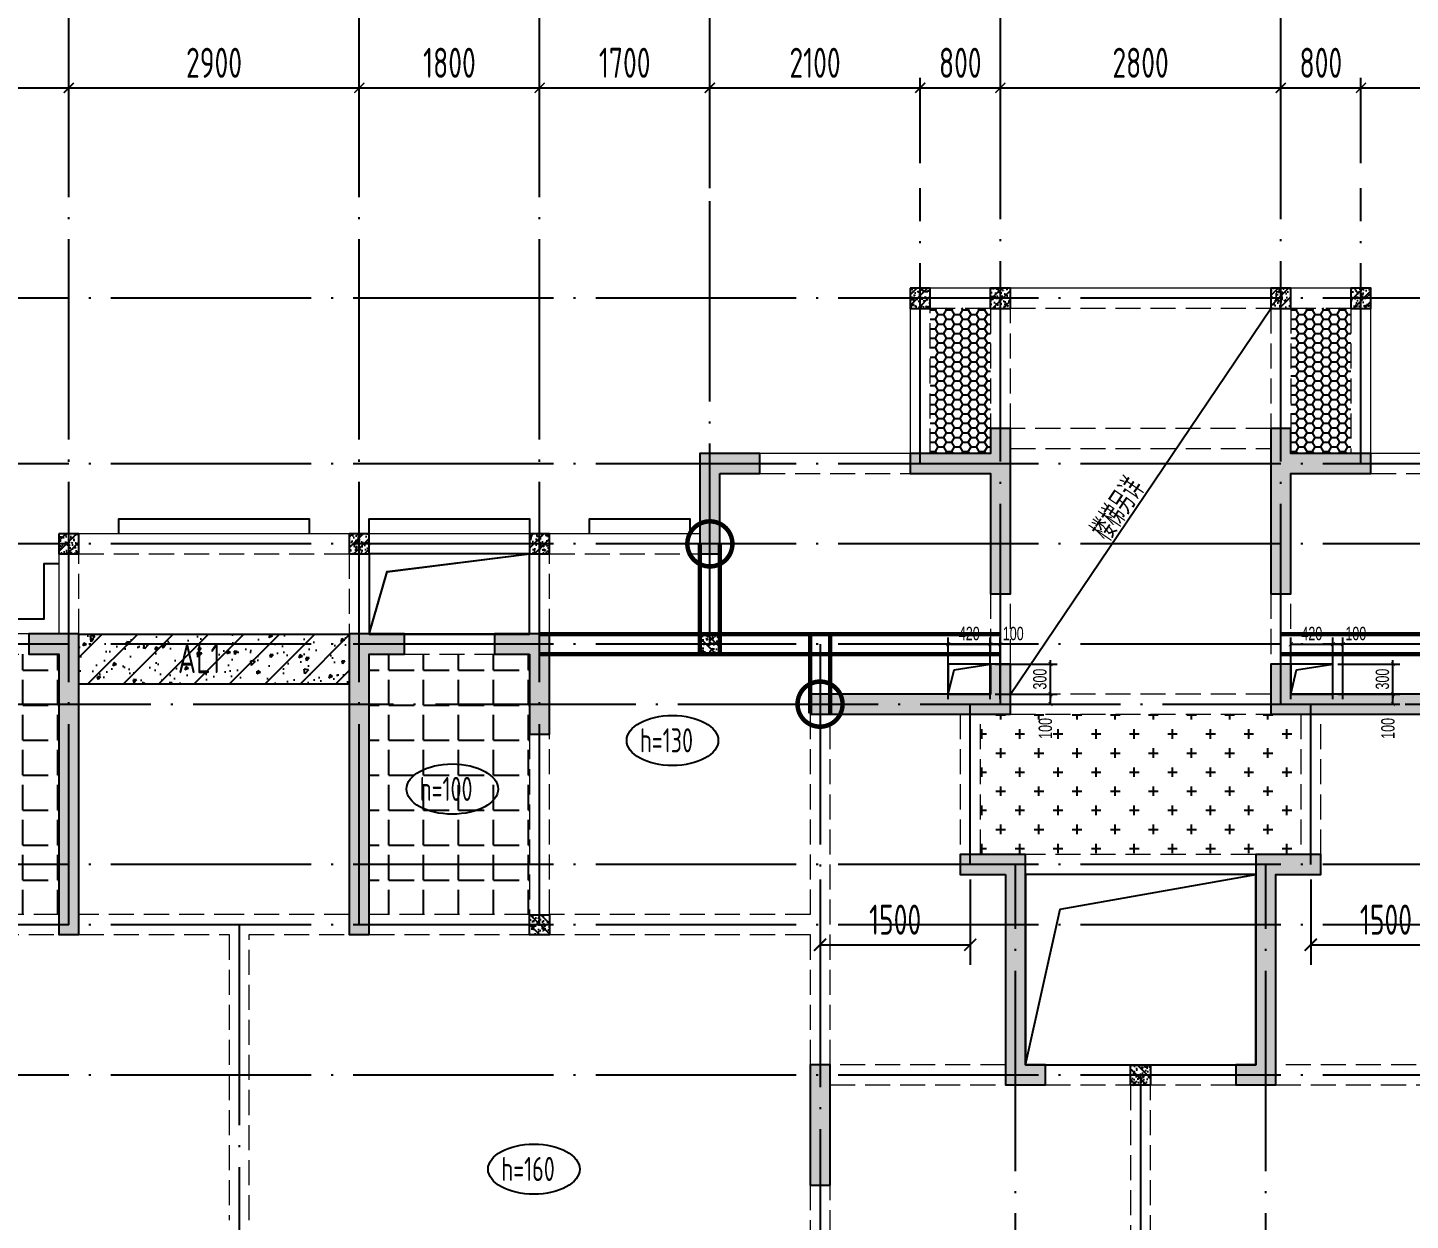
# Model space of a CAD drawing. Extents: x -668857 to 185752, y -270966 to 286822.
# Drawn here: x -177506 to -163702, y -6322 to 5578 of the extents above; entities that cross this region are included whole.
import ezdxf
from ezdxf.enums import TextEntityAlignment as Align

# ---------------------------------------------------------------- set-up
doc = ezdxf.new("R2010")
doc.units = 0
doc.header["$LTSCALE"] = 1000
for name, pattern in [('DASH', [0.35, 0.25, -0.1]), ('DASHED', [0.75, 0.5, -0.25]), ('DOTE', [2.42, 2, -0.2, 0.02, -0.2])]:
    doc.linetypes.add(name, pattern=pattern)
doc.layers.get('0').update_dxf_attribs({"linetype": 'CONTINUOUS'})
doc.layers.get('DEFPOINTS').update_dxf_attribs({"linetype": 'CONTINUOUS'})
doc.layers.add('+公共字体', color=7, linetype='CONTINUOUS', lineweight=20)
for name, color, linetype in [('A-AXIS', 1, 'CONTINUOUS'), ('A-DOTE', 10, 'DOTE'), ('BEAM', 4, 'DASHED'), ('ROOF', 183, 'CONTINUOUS'), ('S-B板填充', 251, 'CONTINUOUS'), ('S-B板标注', 3, 'CONTINUOUS'), ('S-B板配筋号', 7, 'CONTINUOUS'), ('S-C承台编号', 6, 'CONTINUOUS'), ('S-D洞口', 4, 'CONTINUOUS'), ('S-D洞口标注', 3, 'CONTINUOUS'), ('S-L主梁线', 4, 'DASH'), ('S-Q墙填充', 252, 'CONTINUOUS'), ('S-Q墙实线', 6, 'CONTINUOUS'), ('S-Q墙标注', 3, 'CONTINUOUS'), ('S-Y一般标注', 3, 'CONTINUOUS'), ('S-板正筋', 2, 'CONTINUOUS'), ('S-构造柱', 212, 'CONTINUOUS'), ('TEXT', 2, 'CONTINUOUS'), ('水平筋标注', 7, 'CONTINUOUS'), ('看线', 251, 'CONTINUOUS')]:
    doc.layers.add(name, color=color, linetype=linetype)
doc.layers.add('配箍校核', color=34, linetype='CONTINUOUS', plot=False)
doc.styles.add('TSSD_DIMENSION', font='Tssdeng.shx', dxfattribs={"width": 0.7, "bigfont": 'tssdchn.shx'})
doc.styles.add('TSSD_REIN', font='tssdeng.shx', dxfattribs={"width": 0.7, "height": 300, "bigfont": 'tssdchn.shx'})
doc.styles.add('结构文字', font='zstxt.shx', dxfattribs={"width": 0.7, "bigfont": 'zshz.shx'})
doc.dimstyles.new('STRUCK', dxfattribs={"dimtxt": 400, "dimasz": 121, "dimexe": 200, "dimexo": 150, "dimgap": 115, "dimtad": 1, "dimdec": 0, "dimdsep": 46, "dimtxsty": '结构文字', "dimblk": 'ARCHTICK', "dimcen": 400, "dimclrd": 3, "dimclre": 3, "dimclrt": 7, "dimadec": 0, "dimazin": 0, "dimtfac": 1, "dimtdec": 0, "dimtix": 1, "dimtmove": 2, "dimatfit": 3, "dimldrblk": '_DIMX', "dimfxl": 1, "dimtolj": 1, "dimtzin": 0, "dimarcsym": 0})
doc.dimstyles.new('STRUCK30', dxfattribs={"dimscale": 0.33333, "dimtxt": 400, "dimasz": 121, "dimexe": 200, "dimexo": 150, "dimgap": 115, "dimtad": 1, "dimdec": 0, "dimdsep": 46, "dimtxsty": '结构文字', "dimblk": 'ARCHTICK', "dimcen": 400, "dimclrd": 3, "dimclre": 3, "dimclrt": 7, "dimadec": 0, "dimazin": 0, "dimtfac": 1, "dimtdec": 0, "dimtix": 1, "dimtmove": 2, "dimatfit": 3, "dimldrblk": '_DIMX', "dimfxl": 1, "dimtolj": 1, "dimtzin": 0, "dimarcsym": 0})
doc.dimstyles.new('TSSD_100_100', dxfattribs={"dimtxt": 300, "dimasz": 100, "dimexe": 100, "dimexo": 250, "dimgap": 100, "dimtad": 1, "dimdec": 0, "dimzin": 0, "dimdsep": 46, "dimtxsty": 'TSSD_DIMENSION', "dimblk": 'ARCHTICK', "dimcen": 0, "dimdle": 100, "dimclrt": 7, "dimadec": 0, "dimazin": 0, "dimtfac": 1, "dimtdec": 0, "dimtix": 1, "dimtmove": 2, "dimatfit": 3, "dimldrblk": 'ARCHTICK', "dimfxl": 1, "dimtolj": 1, "dimtzin": 0, "dimarcsym": 0})

# ---------------------------------------------------------------- blocks, each defined once
blk = doc.blocks.new('_ArchTick')
at = {"color": 0, "linetype": 'ByBlock', "const_width": 0.15}
blk.add_lwpolyline([(-0.5, -0.5), (0.5, 0.5)], dxfattribs=at)
blk = doc.blocks.new('*D168')
at = {"layer": 'DEFPOINTS', "color": 0, "transparency": 16777216}
for p in [(31400, 19250), (29600, 18250), (31400, 18250)]:
    blk.add_point(p, dxfattribs=at)
at = {"layer": 'S-Y一般标注', "color": 0, "lineweight": -2, "transparency": 16777216}
for p, q in [((29600, 18500), (29600, 19350)), ((31400, 18500), (31400, 19350)), ((29500, 19250), (31500, 19250))]:
    blk.add_line(p, q, dxfattribs=at)
at = {"layer": 'S-Y一般标注', "color": 0, "lineweight": -2, "transparency": 16777216, "xscale": 100, "yscale": 100, "zscale": 100, "rotation": 180}
blk.add_blockref('_ArchTick', (29600, 19250), dxfattribs=at)
at = {"layer": 'S-Y一般标注', "color": 0, "lineweight": -2, "transparency": 16777216, "xscale": 100, "yscale": 100, "zscale": 100}
blk.add_blockref('_ArchTick', (31400, 19250), dxfattribs=at)
at = {"layer": 'S-Y一般标注', "color": 7, "transparency": 16777216, "insert": (30500, 19500), "char_height": 300, "attachment_point": 5, "style": 'TSSD_DIMENSION'}
blk.add_mtext('\\A1;1800', dxfattribs=at)
blk = doc.blocks.new('*D169')
at = {"layer": 'DEFPOINTS', "color": 0, "transparency": 16777216}
for p in [(34300, 19250), (31400, 18250), (34300, 18250)]:
    blk.add_point(p, dxfattribs=at)
at = {"layer": 'S-Y一般标注', "color": 0, "lineweight": -2, "transparency": 16777216}
for p, q in [((31400, 18500), (31400, 19350)), ((34300, 18500), (34300, 19350)), ((31300, 19250), (34400, 19250))]:
    blk.add_line(p, q, dxfattribs=at)
at = {"layer": 'S-Y一般标注', "color": 0, "lineweight": -2, "transparency": 16777216, "xscale": 100, "yscale": 100, "zscale": 100, "rotation": 180}
blk.add_blockref('_ArchTick', (31400, 19250), dxfattribs=at)
at = {"layer": 'S-Y一般标注', "color": 0, "lineweight": -2, "transparency": 16777216, "xscale": 100, "yscale": 100, "zscale": 100}
blk.add_blockref('_ArchTick', (34300, 19250), dxfattribs=at)
at = {"layer": 'S-Y一般标注', "color": 7, "transparency": 16777216, "insert": (32850, 19500), "char_height": 300, "attachment_point": 5, "style": 'TSSD_DIMENSION'}
blk.add_mtext('\\A1;2900', dxfattribs=at)
blk = doc.blocks.new('*D170')
at = {"layer": 'DEFPOINTS', "color": 0, "transparency": 16777216}
for p in [(36100, 19250), (34300, 18250), (36100, 18250)]:
    blk.add_point(p, dxfattribs=at)
at = {"layer": 'S-Y一般标注', "color": 0, "lineweight": -2, "transparency": 16777216}
for p, q in [((34300, 18500), (34300, 19350)), ((36100, 18500), (36100, 19350)), ((34200, 19250), (36200, 19250))]:
    blk.add_line(p, q, dxfattribs=at)
at = {"layer": 'S-Y一般标注', "color": 0, "lineweight": -2, "transparency": 16777216, "xscale": 100, "yscale": 100, "zscale": 100, "rotation": 180}
blk.add_blockref('_ArchTick', (34300, 19250), dxfattribs=at)
at = {"layer": 'S-Y一般标注', "color": 0, "lineweight": -2, "transparency": 16777216, "xscale": 100, "yscale": 100, "zscale": 100}
blk.add_blockref('_ArchTick', (36100, 19250), dxfattribs=at)
at = {"layer": 'S-Y一般标注', "color": 7, "transparency": 16777216, "insert": (35200, 19500), "char_height": 300, "attachment_point": 5, "style": 'TSSD_DIMENSION'}
blk.add_mtext('\\A1;1800', dxfattribs=at)
blk = doc.blocks.new('*D171')
at = {"layer": 'DEFPOINTS', "color": 0, "transparency": 16777216}
for p in [(37800, 19250), (36100, 18250), (37800, 18250)]:
    blk.add_point(p, dxfattribs=at)
at = {"layer": 'S-Y一般标注', "color": 0, "lineweight": -2, "transparency": 16777216}
for p, q in [((36100, 18500), (36100, 19350)), ((37800, 18500), (37800, 19350)), ((36000, 19250), (37900, 19250))]:
    blk.add_line(p, q, dxfattribs=at)
at = {"layer": 'S-Y一般标注', "color": 0, "lineweight": -2, "transparency": 16777216, "xscale": 100, "yscale": 100, "zscale": 100, "rotation": 180}
blk.add_blockref('_ArchTick', (36100, 19250), dxfattribs=at)
at = {"layer": 'S-Y一般标注', "color": 0, "lineweight": -2, "transparency": 16777216, "xscale": 100, "yscale": 100, "zscale": 100}
blk.add_blockref('_ArchTick', (37800, 19250), dxfattribs=at)
at = {"layer": 'S-Y一般标注', "color": 7, "transparency": 16777216, "insert": (36950, 19500), "char_height": 300, "attachment_point": 5, "style": 'TSSD_DIMENSION'}
blk.add_mtext('\\A1;1700', dxfattribs=at)
blk = doc.blocks.new('*D172')
at = {"layer": 'DEFPOINTS', "color": 0, "transparency": 16777216}
for p in [(40700, 19250), (39900, 18250), (40700, 18250)]:
    blk.add_point(p, dxfattribs=at)
at = {"layer": 'S-Y一般标注', "color": 0, "lineweight": -2, "transparency": 16777216}
for p, q in [((39900, 18500), (39900, 19350)), ((40700, 18500), (40700, 19350)), ((39800, 19250), (40800, 19250))]:
    blk.add_line(p, q, dxfattribs=at)
at = {"layer": 'S-Y一般标注', "color": 0, "lineweight": -2, "transparency": 16777216, "xscale": 100, "yscale": 100, "zscale": 100, "rotation": 180}
blk.add_blockref('_ArchTick', (39900, 19250), dxfattribs=at)
at = {"layer": 'S-Y一般标注', "color": 0, "lineweight": -2, "transparency": 16777216, "xscale": 100, "yscale": 100, "zscale": 100}
blk.add_blockref('_ArchTick', (40700, 19250), dxfattribs=at)
at = {"layer": 'S-Y一般标注', "color": 7, "transparency": 16777216, "insert": (40300, 19500), "char_height": 300, "attachment_point": 5, "style": 'TSSD_DIMENSION'}
blk.add_mtext('\\A1;800', dxfattribs=at)
blk = doc.blocks.new('*D173')
at = {"layer": 'DEFPOINTS', "color": 0, "transparency": 16777216}
for p in [(43500, 19250), (40700, 18250), (43500, 18250)]:
    blk.add_point(p, dxfattribs=at)
at = {"layer": 'S-Y一般标注', "color": 0, "lineweight": -2, "transparency": 16777216}
for p, q in [((40700, 18500), (40700, 19350)), ((43500, 18500), (43500, 19350)), ((40600, 19250), (43600, 19250))]:
    blk.add_line(p, q, dxfattribs=at)
at = {"layer": 'S-Y一般标注', "color": 0, "lineweight": -2, "transparency": 16777216, "xscale": 100, "yscale": 100, "zscale": 100, "rotation": 180}
blk.add_blockref('_ArchTick', (40700, 19250), dxfattribs=at)
at = {"layer": 'S-Y一般标注', "color": 0, "lineweight": -2, "transparency": 16777216, "xscale": 100, "yscale": 100, "zscale": 100}
blk.add_blockref('_ArchTick', (43500, 19250), dxfattribs=at)
at = {"layer": 'S-Y一般标注', "color": 7, "transparency": 16777216, "insert": (42100, 19500), "char_height": 300, "attachment_point": 5, "style": 'TSSD_DIMENSION'}
blk.add_mtext('\\A1;2800', dxfattribs=at)
blk = doc.blocks.new('*D174')
at = {"layer": 'DEFPOINTS', "color": 0, "transparency": 16777216}
for p in [(46400, 19250), (44300, 18250), (46400, 18250)]:
    blk.add_point(p, dxfattribs=at)
at = {"layer": 'S-Y一般标注', "color": 0, "lineweight": -2, "transparency": 16777216}
for p, q in [((44300, 18500), (44300, 19350)), ((46400, 18500), (46400, 19350)), ((44200, 19250), (46500, 19250))]:
    blk.add_line(p, q, dxfattribs=at)
at = {"layer": 'S-Y一般标注', "color": 0, "lineweight": -2, "transparency": 16777216, "xscale": 100, "yscale": 100, "zscale": 100, "rotation": 180}
blk.add_blockref('_ArchTick', (44300, 19250), dxfattribs=at)
at = {"layer": 'S-Y一般标注', "color": 0, "lineweight": -2, "transparency": 16777216, "xscale": 100, "yscale": 100, "zscale": 100}
blk.add_blockref('_ArchTick', (46400, 19250), dxfattribs=at)
at = {"layer": 'S-Y一般标注', "color": 7, "transparency": 16777216, "insert": (45742, 19500), "char_height": 300, "attachment_point": 5, "style": 'TSSD_DIMENSION'}
blk.add_mtext('\\A1;2100', dxfattribs=at)
blk = doc.blocks.new('*D192')
at = {"layer": 'DEFPOINTS', "color": 0, "transparency": 16777216}
for p in [(39900, 19250), (37800, 18250), (39900, 18250)]:
    blk.add_point(p, dxfattribs=at)
at = {"layer": 'S-Y一般标注', "color": 0, "lineweight": -2, "transparency": 16777216}
for p, q in [((37800, 18500), (37800, 19350)), ((39900, 18500), (39900, 19350)), ((37700, 19250), (40000, 19250))]:
    blk.add_line(p, q, dxfattribs=at)
at = {"layer": 'S-Y一般标注', "color": 0, "lineweight": -2, "transparency": 16777216, "xscale": 100, "yscale": 100, "zscale": 100, "rotation": 180}
blk.add_blockref('_ArchTick', (37800, 19250), dxfattribs=at)
at = {"layer": 'S-Y一般标注', "color": 0, "lineweight": -2, "transparency": 16777216, "xscale": 100, "yscale": 100, "zscale": 100}
blk.add_blockref('_ArchTick', (39900, 19250), dxfattribs=at)
at = {"layer": 'S-Y一般标注', "color": 7, "transparency": 16777216, "insert": (38850, 19500), "char_height": 300, "attachment_point": 5, "style": 'TSSD_DIMENSION'}
blk.add_mtext('\\A1;2100', dxfattribs=at)
blk = doc.blocks.new('*D193')
at = {"layer": 'DEFPOINTS', "color": 0, "transparency": 16777216}
for p in [(44300, 19250), (43500, 18250), (44300, 18250)]:
    blk.add_point(p, dxfattribs=at)
at = {"layer": 'S-Y一般标注', "color": 0, "lineweight": -2, "transparency": 16777216}
for p, q in [((43500, 18500), (43500, 19350)), ((44300, 18500), (44300, 19350)), ((43400, 19250), (44400, 19250))]:
    blk.add_line(p, q, dxfattribs=at)
at = {"layer": 'S-Y一般标注', "color": 0, "lineweight": -2, "transparency": 16777216, "xscale": 100, "yscale": 100, "zscale": 100, "rotation": 180}
blk.add_blockref('_ArchTick', (43500, 19250), dxfattribs=at)
at = {"layer": 'S-Y一般标注', "color": 0, "lineweight": -2, "transparency": 16777216, "xscale": 100, "yscale": 100, "zscale": 100}
blk.add_blockref('_ArchTick', (44300, 19250), dxfattribs=at)
at = {"layer": 'S-Y一般标注', "color": 7, "transparency": 16777216, "insert": (43900, 19500), "char_height": 300, "attachment_point": 5, "style": 'TSSD_DIMENSION'}
blk.add_mtext('\\A1;800', dxfattribs=at)
blk = doc.blocks.new('20210729.03504727')
at = {"layer": '看线', "color": 202, "ltscale": 0.5}
for points in [[(26800, 10800), (26800, 10950), (28700, 10950), (28700, 10800)], [(29300, 10800), (29300, 10950), (30900, 10950), (30900, 10800)], [(31500, 10800), (31500, 10950), (32500, 10950), (32500, 10800)], [(26200, 10500), (26050, 10500), (26050, 9950), (24500, 9950)]]:
    blk.add_lwpolyline(points, dxfattribs=at)
blk = doc.blocks.new('*D2863')
at = {"layer": 'DEFPOINTS', "color": 0, "transparency": 16777216}
for p in [(-164475, -772), (-163875, -772), (-164475, -1072)]:
    blk.add_point(p, dxfattribs=at)
at = {"layer": 'S-D洞口标注', "color": 3, "lineweight": -2, "transparency": 16777216}
for p, q in [((-164425, -772), (-163808, -772)), ((-163875, -772), (-163875, -732)), ((-163875, -1072), (-163875, -772)), ((-164425, -1072), (-163808, -1072)), ((-163875, -1072), (-163875, -1112))]:
    blk.add_line(p, q, dxfattribs=at)
at = {"layer": 'S-D洞口标注', "color": 3, "lineweight": -2, "transparency": 16777216, "xscale": 40.33293, "yscale": 40.33293, "zscale": 40.33293}
for p, rotation in [((-163875, -772), 270), ((-163875, -1072), 90)]:
    blk.add_blockref('_ArchTick', p, dxfattribs=dict(at, rotation=rotation))
at = {"layer": 'S-D洞口标注', "color": 7, "transparency": 16777216, "insert": (-163980, -922), "char_height": 133.3, "attachment_point": 5, "rotation": 90, "style": '结构文字'}
blk.add_mtext('\\A1;300', dxfattribs=at)
blk = doc.blocks.new('_DIMX')
blk.add_line((-150, 0), (150, 0))
at = {"const_width": 50}
blk.add_lwpolyline([(-70, -70), (70, 70)], dxfattribs=at)
blk = doc.blocks.new('*D2864')
at = {"layer": 'DEFPOINTS', "color": 0, "transparency": 16777216}
for p in [(-164475, -573), (-164895, -1173), (-164475, -1172)]:
    blk.add_point(p, dxfattribs=at)
at = {"layer": 'S-D洞口标注', "color": 3, "lineweight": -2, "transparency": 16777216}
for p, q in [((-164895, -1123), (-164895, -506)), ((-164475, -1122), (-164475, -506)), ((-164895, -573), (-164475, -573))]:
    blk.add_line(p, q, dxfattribs=at)
at = {"layer": 'S-D洞口标注', "color": 3, "lineweight": -2, "transparency": 16777216, "xscale": 40.33293, "yscale": 40.33293, "zscale": 40.33293, "rotation": 180}
blk.add_blockref('_ArchTick', (-164895, -573), dxfattribs=at)
at = {"layer": 'S-D洞口标注', "color": 3, "lineweight": -2, "transparency": 16777216, "xscale": 40.33293, "yscale": 40.33293, "zscale": 40.33293}
blk.add_blockref('_ArchTick', (-164475, -573), dxfattribs=at)
at = {"layer": 'S-D洞口标注', "color": 7, "transparency": 16777216, "insert": (-164685, -468), "char_height": 133.3, "attachment_point": 5, "style": '结构文字'}
blk.add_mtext('\\A1;420', dxfattribs=at)
blk = doc.blocks.new('*D2865')
at = {"layer": 'DEFPOINTS', "color": 0, "transparency": 16777216}
for p in [(-164375, -573), (-164475, -1172), (-164375, -1172)]:
    blk.add_point(p, dxfattribs=at)
at = {"layer": 'S-D洞口标注', "color": 3, "lineweight": -2, "transparency": 16777216}
for p, q in [((-164475, -1122), (-164475, -506)), ((-164375, -1122), (-164375, -506)), ((-164475, -573), (-164375, -573))]:
    blk.add_line(p, q, dxfattribs=at)
at = {"layer": 'S-D洞口标注', "color": 3, "lineweight": -2, "transparency": 16777216, "xscale": 40.33293, "yscale": 40.33293, "zscale": 40.33293, "rotation": 180}
blk.add_blockref('_ArchTick', (-164475, -573), dxfattribs=at)
at = {"layer": 'S-D洞口标注', "color": 3, "lineweight": -2, "transparency": 16777216, "xscale": 40.33293, "yscale": 40.33293, "zscale": 40.33293}
blk.add_blockref('_ArchTick', (-164375, -573), dxfattribs=at)
at = {"layer": 'S-D洞口标注', "color": 7, "transparency": 16777216, "insert": (-164246, -468), "char_height": 133.3, "attachment_point": 5, "style": '结构文字'}
blk.add_mtext('\\A1;100', dxfattribs=at)
blk = doc.blocks.new('*D2866')
at = {"layer": 'DEFPOINTS', "color": 0, "transparency": 16777216}
for p in [(-164475, -1072), (-163875, -1072), (-164475, -1172)]:
    blk.add_point(p, dxfattribs=at)
at = {"layer": 'S-D洞口标注', "color": 3, "lineweight": -2, "transparency": 16777216}
for p, q in [((-164425, -1072), (-163808, -1072)), ((-163875, -1172), (-163875, -1072)), ((-164425, -1172), (-163808, -1172))]:
    blk.add_line(p, q, dxfattribs=at)
at = {"layer": 'S-D洞口标注', "color": 3, "lineweight": -2, "transparency": 16777216, "xscale": 40.33293, "yscale": 40.33293, "zscale": 40.33293}
for p, rotation in [((-163875, -1072), 90), ((-163875, -1172), 270)]:
    blk.add_blockref('_ArchTick', p, dxfattribs=dict(at, rotation=rotation))
at = {"layer": 'S-D洞口标注', "color": 7, "transparency": 16777216, "insert": (-163925, -1414), "char_height": 133.3, "attachment_point": 5, "rotation": 90, "style": '结构文字'}
blk.add_mtext('\\A1;100', dxfattribs=at)
blk = doc.blocks.new('*D2867')
at = {"layer": 'DEFPOINTS', "color": 0, "transparency": 16777216}
for p in [(-167895, -772), (-167295, -772), (-167895, -1072)]:
    blk.add_point(p, dxfattribs=at)
at = {"layer": 'S-D洞口标注', "color": 3, "lineweight": -2, "transparency": 16777216}
for p, q in [((-167845, -772), (-167228, -772)), ((-167295, -772), (-167295, -732)), ((-167295, -1072), (-167295, -772)), ((-167845, -1072), (-167228, -1072)), ((-167295, -1072), (-167295, -1112))]:
    blk.add_line(p, q, dxfattribs=at)
at = {"layer": 'S-D洞口标注', "color": 3, "lineweight": -2, "transparency": 16777216, "xscale": 40.33293, "yscale": 40.33293, "zscale": 40.33293}
for p, rotation in [((-167295, -772), 270), ((-167295, -1072), 90)]:
    blk.add_blockref('_ArchTick', p, dxfattribs=dict(at, rotation=rotation))
at = {"layer": 'S-D洞口标注', "color": 7, "transparency": 16777216, "insert": (-167400, -922), "char_height": 133.3, "attachment_point": 5, "rotation": 90, "style": '结构文字'}
blk.add_mtext('\\A1;300', dxfattribs=at)
blk = doc.blocks.new('*D2868')
at = {"layer": 'DEFPOINTS', "color": 0, "transparency": 16777216}
for p in [(-167895, -573), (-168315, -1173), (-167895, -1172)]:
    blk.add_point(p, dxfattribs=at)
at = {"layer": 'S-D洞口标注', "color": 3, "lineweight": -2, "transparency": 16777216}
for p, q in [((-168315, -1123), (-168315, -506)), ((-167895, -1122), (-167895, -506)), ((-168315, -573), (-167895, -573))]:
    blk.add_line(p, q, dxfattribs=at)
at = {"layer": 'S-D洞口标注', "color": 3, "lineweight": -2, "transparency": 16777216, "xscale": 40.33293, "yscale": 40.33293, "zscale": 40.33293, "rotation": 180}
blk.add_blockref('_ArchTick', (-168315, -573), dxfattribs=at)
at = {"layer": 'S-D洞口标注', "color": 3, "lineweight": -2, "transparency": 16777216, "xscale": 40.33293, "yscale": 40.33293, "zscale": 40.33293}
blk.add_blockref('_ArchTick', (-167895, -573), dxfattribs=at)
at = {"layer": 'S-D洞口标注', "color": 7, "transparency": 16777216, "insert": (-168105, -468), "char_height": 133.3, "attachment_point": 5, "style": '结构文字'}
blk.add_mtext('\\A1;420', dxfattribs=at)
blk = doc.blocks.new('*D2869')
at = {"layer": 'DEFPOINTS', "color": 0, "transparency": 16777216}
for p in [(-167795, -573), (-167895, -1172), (-167795, -1172)]:
    blk.add_point(p, dxfattribs=at)
at = {"layer": 'S-D洞口标注', "color": 3, "lineweight": -2, "transparency": 16777216}
for p, q in [((-167895, -1122), (-167895, -506)), ((-167795, -1122), (-167795, -506)), ((-167895, -573), (-167795, -573))]:
    blk.add_line(p, q, dxfattribs=at)
at = {"layer": 'S-D洞口标注', "color": 3, "lineweight": -2, "transparency": 16777216, "xscale": 40.33293, "yscale": 40.33293, "zscale": 40.33293, "rotation": 180}
blk.add_blockref('_ArchTick', (-167895, -573), dxfattribs=at)
at = {"layer": 'S-D洞口标注', "color": 3, "lineweight": -2, "transparency": 16777216, "xscale": 40.33293, "yscale": 40.33293, "zscale": 40.33293}
blk.add_blockref('_ArchTick', (-167795, -573), dxfattribs=at)
at = {"layer": 'S-D洞口标注', "color": 7, "transparency": 16777216, "insert": (-167666, -468), "char_height": 133.3, "attachment_point": 5, "style": '结构文字'}
blk.add_mtext('\\A1;100', dxfattribs=at)
blk = doc.blocks.new('*D2870')
at = {"layer": 'DEFPOINTS', "color": 0, "transparency": 16777216}
for p in [(-167895, -1072), (-167295, -1072), (-167895, -1172)]:
    blk.add_point(p, dxfattribs=at)
at = {"layer": 'S-D洞口标注', "color": 3, "lineweight": -2, "transparency": 16777216}
for p, q in [((-167845, -1072), (-167228, -1072)), ((-167295, -1172), (-167295, -1072)), ((-167845, -1172), (-167228, -1172))]:
    blk.add_line(p, q, dxfattribs=at)
at = {"layer": 'S-D洞口标注', "color": 3, "lineweight": -2, "transparency": 16777216, "xscale": 40.33293, "yscale": 40.33293, "zscale": 40.33293}
for p, rotation in [((-167295, -1072), 90), ((-167295, -1172), 270)]:
    blk.add_blockref('_ArchTick', p, dxfattribs=dict(at, rotation=rotation))
at = {"layer": 'S-D洞口标注', "color": 7, "transparency": 16777216, "insert": (-167345, -1414), "char_height": 133.3, "attachment_point": 5, "rotation": 90, "style": '结构文字'}
blk.add_mtext('\\A1;100', dxfattribs=at)
blk = doc.blocks.new('20210803.22403995')
at = {"layer": '+公共字体', "color": 2, "const_width": 45}
for points in [[(-831038, -168387, 1), (-831038, -167937, 1), (-831038, -168387, -1)], [(-829938, -169986, 1), (-829938, -169536, 1), (-829938, -169986, -1)]]:
    blk.add_lwpolyline(points, format="xyb", dxfattribs=at)
blk = doc.blocks.new('20210807.15312446')
at = {"layer": 'S-Q墙填充'}
h = blk.add_hatch(color=252, dxfattribs=at)
h.dxf.hatch_style = 1
h.paths.add_polyline_path([(97216, 67840), (97216, 68190), (97016, 68190), (97016, 67940), (96216, 67940), (96216, 67740), (97016, 67740), (97016, 66540), (97216, 66540)])
h = blk.add_hatch(color=252, dxfattribs=at)
h.dxf.hatch_style = 1
h.paths.add_polyline_path([(99816, 67840), (99816, 66540), (100016, 66540), (100016, 67740), (100815, 67740), (100815, 67940), (100016, 67940), (100016, 68190), (99816, 68190)])
h = blk.add_hatch(color=252, dxfattribs=at)
h.dxf.hatch_style = 1
h.paths.add_polyline_path([(94316, 67740), (94716, 67740), (94716, 67940), (94116, 67940), (94116, 66940), (94316, 66940)])
h = blk.add_hatch(color=252, dxfattribs=at)
h.dxf.hatch_style = 1
h.paths.add_polyline_path([(87916, 66140), (87416, 66140), (87416, 65940), (87716, 65940), (87716, 63140), (87916, 63140)])
h = blk.add_hatch(color=252, dxfattribs=at)
h.dxf.hatch_style = 1
h.paths.add_polyline_path([(90616, 66140), (90616, 63140), (90816, 63140), (90816, 65940), (91166, 65940), (91166, 66140)])
h = blk.add_hatch(color=252, dxfattribs=at)
h.dxf.hatch_style = 1
h.paths.add_polyline_path([(92416, 65940), (92416, 65140), (92616, 65140), (92616, 66140), (92066, 66140), (92066, 65940)])
h = blk.add_hatch(color=252, dxfattribs=at)
h.dxf.hatch_style = 1
h.paths.add_polyline_path([(95216, 65340), (96816, 65340), (97216, 65340), (97216, 65840), (97016, 65840), (97016, 65540), (96816, 65540), (95216, 65540)])
h = blk.add_hatch(color=252, dxfattribs=at)
h.dxf.hatch_style = 1
h.paths.add_polyline_path([(100016, 65540), (100016, 65840), (99816, 65840), (99816, 65340), (100216, 65340), (101816, 65340), (101816, 65540), (100216, 65540)])
h = blk.add_hatch(color=252, dxfattribs=at)
h.dxf.hatch_style = 1
h.paths.add_polyline_path([(97166, 63740), (97166, 61640), (97566, 61640), (97566, 61840), (97366, 61840), (97366, 63940), (96716, 63940), (96716, 63740)])
h = blk.add_hatch(color=252, dxfattribs=at)
h.dxf.hatch_style = 1
h.paths.add_polyline_path([(99666, 61840), (99466, 61840), (99466, 61640), (99866, 61640), (99866, 63740), (100316, 63740), (100316, 63940), (99666, 63940)])
h = blk.add_hatch(color=252, dxfattribs=at)
h.dxf.hatch_style = 1
h.paths.add_polyline_path([(95416, 60640), (95416, 61840), (95216, 61840), (95216, 60640)])
at = {"layer": 'S-D洞口', "color": 5}
for points in [[(90816, 66140), (92416, 66140), (92416, 66940), (90816, 66940), (90816, 66140), (90993, 66762), (92416, 66940)], [(97366, 61840), (99666, 61840), (99666, 63740), (97366, 63740), (97366, 61840), (97712, 63393), (99666, 63740)]]:
    blk.add_lwpolyline(points, dxfattribs=at)
at = {"layer": 'S-L主梁线', "linetype": 'ByBlock', "lineweight": 18}
for p, q in [((96216, 69590), (96216, 67940)), ((97116, 69590), (96216, 69590)), ((99916, 69590), (97116, 69590)), ((100816, 69590), (99916, 69590)), ((100816, 67940), (100816, 69590)), ((96216, 67940), (94716, 67940)), ((102316, 67940), (100816, 67940)), ((87716, 67140), (87716, 66140)), ((90716, 67140), (87716, 67140)), ((92516, 67140), (90716, 67140)), ((94116, 67140), (92516, 67140)), ((90816, 66940), (92416, 66940)), ((90816, 66140), (90816, 66940)), ((92416, 66940), (92416, 66140)), ((87416, 66140), (86016, 66140)), ((92066, 66140), (91166, 66140)), ((97366, 63740), (99666, 63740)), ((98516, 61840), (97566, 61840)), ((99466, 61840), (98516, 61840))]:
    blk.add_line(p, q, dxfattribs=at)
at = {"layer": 'S-L主梁线', "linetype": 'DASH', "lineweight": 18}
for p, q in [((96416, 69390), (97016, 69390)), ((96416, 67940), (96416, 69390)), ((97016, 69390), (97016, 68190)), ((97216, 69390), (99816, 69390)), ((97216, 68190), (97216, 69390)), ((99816, 69390), (99816, 68190)), ((100015, 69390), (100016, 68190)), ((100016, 69390), (100616, 69390)), ((100616, 69390), (100616, 67940)), ((99815, 68190), (97216, 68190)), ((97216, 67990), (99816, 67990)), ((94716, 67740), (96216, 67740)), ((100816, 67740), (102316, 67740)), ((87916, 66940), (90616, 66940)), ((87916, 66140), (87916, 66940)), ((90616, 66940), (90616, 66140)), ((92616, 66940), (94116, 66940)), ((92616, 66140), (92616, 66940)), ((97016, 66540), (97016, 65840)), ((97216, 65840), (97216, 66540)), ((99816, 66540), (99816, 65840)), ((100016, 65840), (100016, 66540)), ((86016, 65940), (87416, 65940)), ((91166, 65940), (92066, 65940)), ((99816, 65540), (97216, 65540)), ((95216, 65340), (95216, 63340)), ((95416, 63240), (95416, 65340)), ((96716, 65340), (96716, 63940)), ((96916, 63940), (96916, 65340)), ((97216, 65340), (99816, 65340)), ((100116, 65340), (100116, 63940)), ((100316, 63940), (100316, 65340)), ((92416, 65140), (92416, 63340)), ((92616, 63340), (92616, 65140)), ((99666, 63940), (97366, 63940)), ((87716, 63340), (86016, 63340)), ((89516, 63340), (87916, 63340)), ((90616, 63340), (89516, 63340)), ((92416, 63340), (90816, 63340)), ((95216, 63340), (92616, 63340)), ((95416, 61840), (95416, 63240)), ((86016, 63140), (87716, 63140)), ((87916, 63140), (89416, 63140)), ((89416, 63140), (89416, 60290)), ((89616, 63140), (90616, 63140)), ((89616, 60290), (89616, 63140)), ((90816, 63140), (92516, 63140)), ((92516, 63140), (95216, 63140)), ((95216, 63140), (95216, 61840)), ((97166, 61840), (95416, 61840)), ((101616, 61840), (99866, 61840)), ((95416, 61640), (97166, 61640)), ((97566, 61640), (98516, 61640)), ((98416, 61640), (98416, 57640)), ((98516, 61640), (99466, 61640)), ((98616, 57640), (98616, 61640)), ((99866, 61640), (101616, 61640)), ((95216, 60640), (95216, 59090)), ((95416, 59090), (95416, 60640))]:
    blk.add_line(p, q, dxfattribs=at)
at = {"layer": 'S-Q墙实线'}
blk.add_lwpolyline([(97216, 67840), (97216, 68190), (97016, 68190), (97016, 67940), (96216, 67940), (96216, 67740), (97016, 67740), (97016, 66540), (97216, 66540), (97216, 67840)], dxfattribs=at)
for points in [[(99816, 67840), (99816, 66540), (100016, 66540), (100016, 67740), (100815, 67740), (100815, 67940), (100016, 67940), (100016, 68190), (99816, 68190)], [(94316, 67740), (94716, 67740), (94716, 67940), (94116, 67940), (94116, 66940), (94316, 66940)], [(87916, 66140), (87416, 66140), (87416, 65940), (87716, 65940), (87716, 63140), (87916, 63140)], [(90616, 66140), (90616, 63140), (90816, 63140), (90816, 65940), (91166, 65940), (91166, 66140)], [(92416, 65940), (92416, 65140), (92616, 65140), (92616, 66140), (92066, 66140), (92066, 65940)], [(95216, 65340), (96816, 65340), (97216, 65340), (97216, 65840), (97016, 65840), (97016, 65540), (96816, 65540), (95216, 65540)], [(100016, 65540), (100016, 65840), (99816, 65840), (99816, 65340), (100216, 65340), (101816, 65340), (101816, 65540), (100216, 65540)], [(97166, 63740), (97166, 61640), (97566, 61640), (97566, 61840), (97366, 61840), (97366, 63940), (96716, 63940), (96716, 63740)], [(99666, 61840), (99466, 61840), (99466, 61640), (99866, 61640), (99866, 63740), (100316, 63740), (100316, 63940), (99666, 63940)], [(95416, 60640), (95416, 61840), (95216, 61840), (95216, 60640)]]:
    blk.add_lwpolyline(points, close=True, dxfattribs=at)
blk = doc.blocks.new('20210730.02141516')
at = {"layer": 'S-构造柱'}
h = blk.add_hatch(dxfattribs=at)
h.set_pattern_fill('ARMORED', color=256, scale=15, angle=-90, style=0)
h.set_pattern_definition([(320, (-154189.41, 3278673.45), (-9.4128202, -107.5890274), [11.25, -123.75]), (265, (-154189.41, 3278673.45), (112.82882, 20.8127), [9, -99]), (10.4514, (-154190.19, 3278664.49), (103.4159313, -86.7764073), [9.5610285, -105.1713168]), (316.1842, (-154159.41, 3278673.45), (-24.827852, -160.0861573), [16.875, -185.625]), (6.6356, (-154161.48, 3278660.11), (146.117681, -140.199406), [14.341543, -157.75695]), (261.1842, (-154159.41, 3278673.45), (146.11779, -140.199292), [13.5, -148.5]), (291, (-154166.91, 3278658.45), (-60.3928336, -89.5360578), [11.25, -123.75]), (236, (-154166.91, 3278658.45), (108.7725068, -36.4972998), [9, -99]), (341.4514, (-154171.94, 3278650.99), (48.3795745, -126.0333943), [9.5610285, -105.1713168]), (307.5, (-154189.41, 3278673.454), (49.93407807, -1.8239783), [0, -97.8, 0, -100.5, 0, -99.375]), (277.5, (-154189.41, 3278673.454), (59.1617568, -39.4604306), [0, -57.3, 0, -95.55, 0, -37.875]), (237.5, (-154189.41, 3278706.904), (-3.38323076, -80.07336543), [0, -37.5, 0, -117, 0, -155.25]), (227.5, (-154189.41, 3278721.904), (15.0157473, -87.4779254), [0, -48.75, 0, -77.7, 0, -110.25]), (315, (-154189.41, 3278673.454), (53.0330086, 53.0330086), [])])
h.paths.add_polyline_path([(200, 200), (200, 0), (0, 0), (0, 200)])
blk.add_lwpolyline([(200, 200), (200, 0), (0, 0), (0, 200)], close=True, dxfattribs=at)
blk = doc.blocks.new('20210809.18285270')
at = {"layer": 'ROOF', "xscale": -1, "rotation": 4.61764226855621e-08}
for p in [(35500, 12550), (36300, 12550), (39100, 12550), (39900, 12550), (27000, 10100), (29900, 10100), (31700, 10100)]:
    blk.add_blockref('20210730.02141516', p, dxfattribs=at)
at = {"layer": 'ROOF', "rotation": 359.9999999538236}
for p in [(33200, 9100), (37500, 4800)]:
    blk.add_blockref('20210730.02141516', p, dxfattribs=at)
at = {"layer": 'ROOF'}
blk.add_blockref('20210730.02141516', (31500, 6300), dxfattribs=at)
blk = doc.blocks.new('*D490')
at = {"layer": 'DEFPOINTS', "color": 0, "transparency": 16777216}
for p in [(-180458, -4859), (-178959, -4859), (-178959, -5659)]:
    blk.add_point(p, dxfattribs=at)
at = {"layer": 'S-Q墙标注', "color": 3, "lineweight": -2, "transparency": 16777216}
for p, q in [((-180458, -5009), (-180458, -5859)), ((-178959, -5009), (-178959, -5859)), ((-180458, -5659), (-178959, -5659))]:
    blk.add_line(p, q, dxfattribs=at)
at = {"layer": 'S-Q墙标注', "color": 3, "lineweight": -2, "transparency": 16777216, "xscale": 121, "yscale": 121, "zscale": 121, "rotation": 180}
blk.add_blockref('_ArchTick', (-180458, -5659), dxfattribs=at)
at = {"layer": 'S-Q墙标注', "color": 3, "lineweight": -2, "transparency": 16777216, "xscale": 121, "yscale": 121, "zscale": 121}
blk.add_blockref('_ArchTick', (-178959, -5659), dxfattribs=at)
at = {"layer": 'S-Q墙标注', "color": 7, "transparency": 16777216, "insert": (-179709, -5409), "char_height": 300, "attachment_point": 5, "style": 'TSSD_REIN'}
blk.add_mtext('\\A1;1500', dxfattribs=at)
blk = doc.blocks.new('*D491')
at = {"layer": 'DEFPOINTS', "color": 0, "transparency": 16777216}
for p in [(-175559, -4859), (-174059, -4859), (-174059, -5659)]:
    blk.add_point(p, dxfattribs=at)
at = {"layer": 'S-Q墙标注', "color": 3, "lineweight": -2, "transparency": 16777216}
for p, q in [((-175559, -5009), (-175559, -5859)), ((-174059, -5009), (-174059, -5859)), ((-175559, -5659), (-174059, -5659))]:
    blk.add_line(p, q, dxfattribs=at)
at = {"layer": 'S-Q墙标注', "color": 3, "lineweight": -2, "transparency": 16777216, "xscale": 121, "yscale": 121, "zscale": 121, "rotation": 180}
blk.add_blockref('_ArchTick', (-175559, -5659), dxfattribs=at)
at = {"layer": 'S-Q墙标注', "color": 3, "lineweight": -2, "transparency": 16777216, "xscale": 121, "yscale": 121, "zscale": 121}
blk.add_blockref('_ArchTick', (-174059, -5659), dxfattribs=at)
at = {"layer": 'S-Q墙标注', "color": 7, "transparency": 16777216, "insert": (-174809, -5409), "char_height": 300, "attachment_point": 5, "style": 'TSSD_REIN'}
blk.add_mtext('\\A1;1500', dxfattribs=at)
blk = doc.blocks.new('20210726.16395156')
at = {"layer": 'A-AXIS'}
for p, q in [((31400, 18249.9), (31400, 21049.9)), ((34300, 18249.9), (34300, 21049.9)), ((36100, 18249.9), (36100, 21049.9)), ((37800, 18249.9), (37800, 21049.9)), ((40700, 18249.9), (40700, 21049.9)), ((43500, 18249.9), (43500, 21049.9))]:
    blk.add_line(p, q, dxfattribs=at)
at = {"layer": 'A-DOTE'}
for p, q in [((31400, 10900), (31400, 18249.9)), ((34300, 10900), (34300, 18249.9)), ((36100, 10900), (36100, 18249.9)), ((37800, 13700), (37800, 18249.9)), ((39900, 15500), (39900, 18249.9)), ((40700, 13100.3), (40700, 18249.9)), ((43500, 13100.3), (43500, 18249.9)), ((44300, 15500), (44300, 18249.9)), ((55600, 17150), (3600, 17150)), ((55600, 15500), (3600, 15500)), ((55600, 14700), (3600, 14700)), ((55600, 13700), (3600, 13700)), ((38900.2, 13700), (38900, 3600)), ((3600, 13100.3), (55600, 13100.3)), ((40400, 11500), (40400, 13100)), ((43800, 11500), (43800, 13100)), ((55600, 11500), (3600, 11500)), ((40850, 3600.2), (40850, 11500)), ((43350, 3600.2), (43350, 11500)), ((55600, 10900), (3600, 10900)), ((33100, 10900), (33100, 3600)), ((55600, 9400), (3600, 9400)), ((42100, 9400), (42100, 3600))]:
    blk.add_line(p, q, dxfattribs=at)
at = {"layer": 'S-Y一般标注'}
for base, p1, p2, picture, middle in [((31400, 19249.9), (29600, 18249.9), (31400, 18249.9), '*D168', (30500, 19499.9)), ((34300, 19249.9), (31400, 18249.9), (34300, 18249.9), '*D169', (32850, 19499.9)), ((36100, 19249.9), (34300, 18249.9), (36100, 18249.9), '*D170', (35200, 19499.9)), ((37800, 19249.9), (36100, 18249.9), (37800, 18249.9), '*D171', (36950, 19499.9)), ((39900, 19249.9), (37800, 18249.9), (39900, 18249.9), '*D192', (38850, 19499.9)), ((40700, 19249.9), (39900, 18249.9), (40700, 18249.9), '*D172', (40300, 19499.9)), ((43500, 19249.9), (40700, 18249.9), (43500, 18249.9), '*D173', (42100, 19499.9)), ((44300, 19249.9), (43500, 18249.9), (44300, 18249.9), '*D193', (43900, 19499.9))]:
    dim = blk.add_linear_dim(base=base, p1=p1, p2=p2, dimstyle='TSSD_100_100', dxfattribs=at)
    dim.commit()
    dim.dimension.update_dxf_attribs({"geometry": picture, "text_midpoint": middle})
dim = blk.add_linear_dim(base=(46400, 19249.9), p1=(44300, 18249.9), p2=(46400, 18249.9), dimstyle='TSSD_100_100', dxfattribs=at)
dim.commit()
dim.dimension.update_dxf_attribs({"geometry": '*D174', "text_midpoint": (45741.9, 19499.9), "dimtype": 160})
blk = doc.blocks.new('20210810.19092027')
at = {"layer": 'S-Q墙标注'}
for base, p1, p2, picture, middle in [((121017.8, 61274), (119518, 62074), (121017.8, 62074), '*D490', (120267.9, 61524)), ((125917.7, 61274), (124417.8, 62074), (125917.7, 62074), '*D491', (125167.7, 61524))]:
    dim = blk.add_linear_dim(base=base, p1=p1, p2=p2, dimstyle='STRUCK', override={"dimtxt": 300, "dimgap": 100, "dimtxsty": 'TSSD_REIN'}, dxfattribs=at)
    dim.commit()
    dim.dimension.update_dxf_attribs({"geometry": picture, "text_midpoint": middle, "insert": (299976.5, 66933)})

msp = doc.modelspace()

# ---------------------------------------------------------------- hatches: boundary and pattern name
at = {"layer": 'BEAM', "linetype": 'ByBlock'}
h = msp.add_hatch(dxfattribs=at)
h.set_pattern_fill('ARMORED', color=252, scale=50, angle=180, style=0)
h.set_pattern_definition([(230, (-394766, 1913448.9), (-358.63009, 31.376067), [37.5, -412.5]), (175, (-394766, 1913448.9), (69.37567, -376.09607), [30, -330]), (280.4514, (-394795.88, 1913451.52), (-289.25469, -344.71977), [31.870095, -350.571056]), (226.1842, (-394766, 1913348.9), (-533.62052, 82.75951), [56.25, -618.75]), (276.6356, (-394810.46, 1913355.8), (-467.33135, -487.05894), [47.80514, -525.8565]), (171.1842, (-394766, 1913348.9), (-467.33097, -487.0593), [45, -495]), (201, (-394816, 1913373.9), (-298.453526, 201.309445), [37.5, -412.5]), (146, (-394816, 1913373.9), (-121.657666, -362.57502), [30, -330]), (251.4514, (-394840.87, 1913390.68), (-420.111314, -161.26525), [31.870095, -350.571056]), (217.5, (-394766, 1913448.9), (-6.079928, -166.446927), [0, -326, 0, -335, 0, -331.25]), (187.5, (-394766, 1913448.9), (-131.534769, -197.205856), [0, -191, 0, -318.5, 0, -126.25]), (147.5, (-394654.5, 1913448.9), (-266.911218, 11.277436), [0, -125, 0, -390, 0, -517.5]), (137.5, (-394604.5, 1913448.9), (-291.593085, -50.05249), [0, -162.5, 0, -259, 0, -367.5]), (225, (-394766, 1913448.9), (176.776695, -176.776695), [])])
h.paths.add_polyline_path([(-174294.86, -972.4), (-176994.86, -972.4), (-176994.86, -472.4), (-174294.86, -472.4)])
at = {"layer": 'S-B板填充', "linetype": 'ByBlock'}
h = msp.add_hatch(dxfattribs=at)
h.set_pattern_fill('HONEY', color=252, scale=17.142857, style=0)
h.set_pattern_definition([(0, (-112815.583, -181258.76), (81.642857, 47.136514), [54.42857, -108.857143]), (120, (-112815.583, -181258.76), (-81.642847, 47.136531), [54.42857, -108.857143]), (60, (-112815.583, -181258.76), (1e-05, 94.273045), [-108.857143, 54.42857])])
h.paths.add_polyline_path([(-168494.34, 1327.64), (-167894.2, 1327.64), (-167894.2, 2777.64), (-168494.34, 2777.64)])
h = msp.add_hatch(dxfattribs=at)
h.set_pattern_fill('HONEY', color=252, scale=17.142857, style=0)
h.set_pattern_definition([(0, (-109215.773, -181258.626), (81.642857, 47.136514), [54.42857, -108.857143]), (120, (-109215.773, -181258.626), (-81.642847, 47.136531), [54.42857, -108.857143]), (60, (-109215.773, -181258.626), (1e-05, 94.273045), [-108.857143, 54.42857])])
h.paths.add_polyline_path([(-164894.53, 1327.64), (-164294.39, 1327.64), (-164294.39, 2777.78), (-164894.53, 2777.78)])
at = {"layer": 'S-B板填充'}
h = msp.add_hatch(dxfattribs=at)
h.set_pattern_fill('ANGLE', color=252, scale=50, style=0)
h.set_pattern_definition([(0, (-81160.92, -148916.23), (0, 349.25), [254, -95.25]), (90, (-81160.92, -148916.23), (-349.25, 2e-14), [254, -95.25])])
h.paths.add_polyline_path([(-178794.86, -672.36), (-177194.85, -672.36), (-177194.85, -3272.36), (-178794.86, -3272.36)])
h = msp.add_hatch(dxfattribs=at)
h.set_pattern_fill('ANGLE', color=252, scale=50, style=0)
h.set_pattern_definition([(0, (-76460.93, -148916.23), (0, 349.25), [254, -95.25]), (90, (-76460.93, -148916.23), (-349.25, 2e-14), [254, -95.25])])
h.paths.add_polyline_path([(-174094.88, -672.36), (-172494.86, -672.36), (-172494.86, -3272.36), (-174094.88, -3272.36)])
h = msp.add_hatch(dxfattribs=at)
h.set_pattern_fill('CROSS', color=252, scale=30, style=0)
h.set_pattern_definition([(0, (-81160.92, -148916.23), (190.5, 190.5), [95.25, -285.75]), (90, (-81113.3, -148963.85), (-190.5, 190.5), [95.25, -285.75])])
h.paths.add_polyline_path([(-167994.93, -1272.09), (-164794.99, -1272.09), (-164794.99, -2672.36), (-167994.93, -2672.36)])

# ---------------------------------------------------------------- linework, layer by layer
at = {"layer": 'BEAM', "linetype": 'ByBlock'}
msp.add_lwpolyline([(-174294.86, -972.4), (-176994.86, -972.4), (-176994.86, -472.4), (-174294.86, -472.4)], close=True, dxfattribs=at)
at = {"layer": 'S-B板标注'}
for centre in [(-171067.94, -1534.72), (-173266.4, -2019.28), (-172451.54, -5811.73)]:
    msp.add_ellipse(centre, major_axis=(-457.33, 0), ratio=0.54724159, dxfattribs=at)
at = {"layer": 'S-B板配筋号', "color": 1}
msp.add_lwpolyline([(-167694.42, -1073.85), (-165094.91, 2775.89)], dxfattribs=at)
at = {"layer": 'S-D洞口', "color": 5}
for points in [[(-174094.86, -472.36), (-172494.86, -472.36), (-172494.86, 327.64), (-174094.86, 327.64), (-174094.86, -472.36), (-173917.09, 149.86), (-172494.86, 327.64)], [(-168314.87, -1072.08), (-167894.87, -1072.08), (-167894.87, -772.08), (-168314.87, -772.08), (-168314.87, -1072.08), (-168256.53, -830.42), (-167894.87, -772.08)], [(-164894.86, -1072.09), (-164474.86, -1072.09), (-164474.86, -772.09), (-164894.86, -772.09), (-164894.86, -1072.09), (-164836.53, -830.42), (-164474.86, -772.09)], [(-167544.86, -4772.36), (-165244.86, -4772.36), (-165244.86, -2872.36), (-167544.86, -2872.36), (-167544.86, -4772.36), (-167198.04, -3219.18), (-165244.86, -2872.36)]]:
    msp.add_lwpolyline(points, dxfattribs=at)
at = {"layer": 'S-板正筋', "color": 5, "linetype": 'DASH', "const_width": 42.86}
for points in [[(-170794.88, 427.64), (-170794.88, -672.36)], [(-170594.88, 427.64), (-170594.88, -672.36)], [(-167794.87, -472.36), (-172394.88, -472.36)], [(-169694.88, -1262.81), (-169694.88, -472.36)], [(-169494.87, -1262.81), (-169494.87, -472.36)], [(-164994.89, -472.36), (-160394.87, -472.36)], [(-167794.87, -672.36), (-172394.88, -672.36)], [(-164994.89, -672.36), (-160394.87, -672.36)]]:
    msp.add_lwpolyline(points, dxfattribs=at)

# ---------------------------------------------------------------- block references
msp.add_blockref('20210729.03504727', (-203394.88, -10272.36))
at = {"layer": 'A-DOTE'}
msp.add_blockref('20210726.16395156', (-208494.86, -14272.41), dxfattribs=at)
at = {"layer": 'S-C承台编号'}
msp.add_blockref('20210803.22403995', (660343.27, 168589.17), dxfattribs=at)
at = {"layer": 'S-Q墙填充'}
msp.add_blockref('20210807.15312446', (-264910.51, -66611.9), dxfattribs=at)
at = {"layer": '水平筋标注'}
msp.add_blockref('20210810.19092027', (-289112.7, -64846.35), dxfattribs=at)
at = {"layer": '配箍校核'}
msp.add_blockref('20210809.18285270', (-203994.88, -9772.52), dxfattribs=at)

# ---------------------------------------------------------------- texts
at = {"layer": 'S-B板标注', "color": 7, "style": 'TSSD_REIN', "width": 0.7}
for s, p in [('h=130', (-171392.63, -1652.87)), ('h=100', (-173591.09, -2137.42)), ('h=160', (-172776.23, -5929.88))]:
    msp.add_text(s, height=240, dxfattribs=at).set_placement(p)
at = {"layer": 'S-B板配筋号', "color": 1, "style": 'TSSD_REIN', "width": 0.7}
msp.add_text('楼梯另详', height=250, rotation=55.970982, dxfattribs=at).set_placement((-166704.72, 432.28))
at = {"layer": 'TEXT', "color": 1, "style": 'TSSD_REIN', "width": 0.7}
msp.add_text('AL1', height=300, dxfattribs=at).set_placement((-175580.2, -863.01, 0), align=Align.RIGHT)

# ---------------------------------------------------------------- dimensions: what is measured, and where the dimension line sits
at = {"layer": 'S-D洞口标注'}
for base, p1, p2, picture, middle in [((-167894.86, -572.68), (-168314.87, -1172.68), (-167894.86, -1172.08), '*D2868', (-168104.86, -467.69)), ((-164474.86, -572.69), (-164894.86, -1172.69), (-164474.86, -1172.09), '*D2864', (-164684.86, -467.69))]:
    dim = msp.add_linear_dim(base=base, p1=p1, p2=p2, dimstyle='STRUCK30', dxfattribs=at)
    dim.commit()
    dim.dimension.update_dxf_attribs({"geometry": picture, "text_midpoint": middle})
for base, p1, p2, picture, middle in [((-167794.87, -572.68), (-167894.86, -1172.08), (-167794.87, -1172.08), '*D2869', (-167665.99, -467.69)), ((-164374.87, -572.69), (-164474.86, -1172.09), (-164374.87, -1172.09), '*D2865', (-164245.98, -467.69))]:
    dim = msp.add_linear_dim(base=base, p1=p1, p2=p2, dimstyle='STRUCK30', dxfattribs=at)
    dim.commit()
    dim.dimension.update_dxf_attribs({"geometry": picture, "text_midpoint": middle, "dimtype": 160})
for base, p1, p2, picture, middle in [((-167294.86, -772.08), (-167894.86, -1072.08), (-167894.86, -772.08), '*D2867', (-167399.86, -922.08)), ((-163874.86, -772.09), (-164474.86, -1072.09), (-164474.86, -772.09), '*D2863', (-163979.86, -922.09))]:
    dim = msp.add_linear_dim(base=base, p1=p1, p2=p2, angle=90, dimstyle='STRUCK30', dxfattribs=at)
    dim.commit()
    dim.dimension.update_dxf_attribs({"geometry": picture, "text_midpoint": middle})
for base, p1, p2, picture, middle in [((-167294.86, -1072.08), (-167894.86, -1172.08), (-167894.86, -1072.08), '*D2870', (-167344.86, -1414.01)), ((-163874.86, -1072.09), (-164474.86, -1172.09), (-164474.86, -1072.09), '*D2866', (-163924.86, -1414.01))]:
    dim = msp.add_linear_dim(base=base, p1=p1, p2=p2, angle=90, dimstyle='STRUCK30', dxfattribs=at)
    dim.commit()
    dim.dimension.update_dxf_attribs({"geometry": picture, "text_midpoint": middle, "dimtype": 160})

doc.saveas('drawing.dxf')
